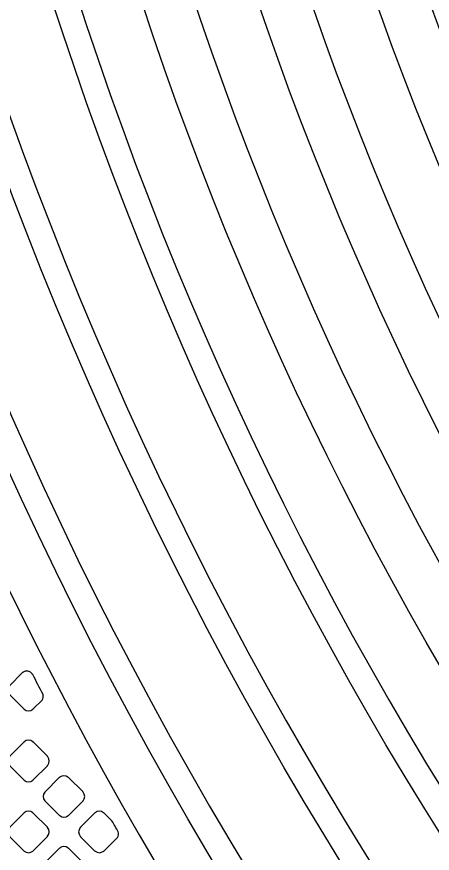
# Model space of a CAD drawing. Extents: x 0 to 248, y 0 to 175.
# Drawn here: x 79.493 to 80.757, y 143.681 to 146.224 of the extents above; entities that cross this region are included whole.
import ezdxf

# ---------------------------------------------------------------- set-up
doc = ezdxf.new("R2010")
doc.units = 0
doc.layers.add('gbr-dxf', color=7, linetype='Continuous')

msp = doc.modelspace()

# ---------------------------------------------------------------- linework, layer by layer
at = {"layer": 'gbr-dxf', "linetype": 'Continuous'}
for points in [[(83.7322, 140.0897), (81.1909, 142.6311, -0.042133), (81.1868, 142.6359, -0.16673), (78.7251, 149.8102, -0.014135)], [(78.8013, 149.8102, 0.166721), (81.2467, 142.6831), (83.7873, 140.1424, -0.01212)], [(83.5493, 139.8215), (80.9089, 142.4619, -0.042015), (80.9048, 142.4667, -0.166954), (78.4137, 149.7194, -0.014027)], [(78.4899, 149.7178, 0.16691), (80.9647, 142.5139), (83.6011, 139.8775, -0.019676)], [(83.9056, 140.3552), (81.39, 142.8708, -0.042856), (81.3858, 142.8758, -0.165958), (79.0743, 149.6481, -0.01087)], [(79.1505, 149.6467, 0.165913), (81.4458, 142.9228), (83.9575, 140.4111, -0.019676)], [(84.0671, 140.6041), (81.5195, 143.1517, -0.041025), (81.5115, 143.1612, -0.164875), (79.3522, 149.5314, -0.009972)], [(84.3425, 140.8063), (81.7716, 143.3773, -0.041071), (81.7633, 143.3865, -0.164322), (79.6862, 149.532, -0.007717)], [(79.8386, 149.5318, 0.164179), (81.8812, 143.4832), (84.4487, 140.9157, -0.008541)], [(84.5688, 141.0607), (82.0307, 143.5988, -0.047409), (82.021, 143.6094, -0.163793), (80.0248, 149.5396, -0.009935)], [(80.1772, 149.5374, 0.163577), (82.1387, 143.7063), (84.6782, 141.1669, -0.008901)], [(79.5046, 149.5293, 0.164763), (81.631, 143.2558), (84.1721, 140.7147, -0.013686)], [(78.2641, 149.4586, 0.012838), (78.2932, 148.8456, -0.017977), (78.2933, 148.844, 0.148382), (80.7903, 142.3653), (80.7906, 142.3649, 0.019899), (80.8008, 142.3538, -0.01365), (80.8016, 142.3529), (81.0112, 142.1433, -0.018805), (81.0124, 142.1422, 0.111695), (81.1151, 142.0774, -0.017124), (81.1165, 142.0768, -0.221605), (81.238, 141.9556, -0.020682), (81.2387, 141.9538, 0.111689), (81.3035, 141.8511, -0.023293)]]:
    msp.add_lwpolyline(points, format="xyb", dxfattribs=at)
for points in [[(79.4706, 144.1899, 0.379116), (79.4706, 144.164, -0.08798), (79.4715, 144.1625), (79.5144, 144.1196, -0.083024), (79.5157, 144.1188, 0.379201), (79.5417, 144.1188, -0.095956), (79.5433, 144.1198), (79.5703, 144.1467, 0.222628), (79.573, 144.1637, -0.001452), (79.5417, 144.2241, -0.056924), (79.5407, 144.2254, 0.470402), (79.5106, 144.2302, -0.056286), (79.5093, 144.2292), (79.4716, 144.1915, -0.095895)], [(79.4705, 143.9484, -0.10047), (79.4715, 143.9467), (79.5141, 143.9041, -0.096111), (79.5157, 143.9031, 0.37981), (79.5417, 143.9031, -0.095956), (79.5433, 143.9041), (79.5861, 143.9468, -0.096332), (79.587, 143.9485, 0.37981), (79.587, 143.9744, -0.096625), (79.5861, 143.9761), (79.5435, 144.0187, -0.100151), (79.5417, 144.0197, 0.379731), (79.5158, 144.0197, -0.096458), (79.5141, 144.0187), (79.4715, 143.976, -0.096627), (79.4705, 143.9744, 0.379731)], [(79.5783, 143.8665, 0.37947), (79.5783, 143.8406, -0.096625), (79.5793, 143.8389), (79.6216, 143.7966, -0.107961), (79.6235, 143.7955, 0.379451), (79.6494, 143.7955, -0.096259), (79.6511, 143.7965), (79.6938, 143.8391, -0.096539), (79.6947, 143.8408, 0.379201), (79.6947, 143.8667, -0.100399), (79.6937, 143.8684), (79.6513, 143.9108, -0.104691), (79.6495, 143.9118, 0.379357), (79.6236, 143.9119, -0.096462), (79.6219, 143.9109), (79.5792, 143.8682, -0.096726)], [(79.4705, 143.7328, -0.096458), (79.4715, 143.7311), (79.514, 143.6886, -0.092289), (79.5156, 143.6876, 0.37981), (79.5416, 143.6876, -0.096625), (79.5432, 143.6886), (79.5859, 143.7313, -0.096111), (79.5869, 143.733, 0.37981), (79.5869, 143.7589, -0.083792), (79.586, 143.7603), (79.5432, 143.8031, -0.088207), (79.5417, 143.804, 0.379731), (79.5158, 143.804, -0.096723), (79.5141, 143.8031), (79.4715, 143.7604, -0.096857), (79.4705, 143.7587, 0.379731)], [(79.686, 143.7329, -0.096625), (79.687, 143.7312), (79.7294, 143.6887, -0.107961), (79.7313, 143.6877, 0.37981), (79.7573, 143.6877, -0.095956), (79.7589, 143.6887), (79.7995, 143.7293, 0.213035), (79.8017, 143.7459, -0.000878), (79.7823, 143.7798), (79.759, 143.8031, -0.104246), (79.7572, 143.8041, 0.3796), (79.7313, 143.8041, -0.096458), (79.7296, 143.8032), (79.687, 143.7605, -0.096627), (79.686, 143.7588, 0.379731)], [(79.5782, 143.6251, -0.092348), (79.5791, 143.6235), (79.6217, 143.5809, -0.10399), (79.6235, 143.5799, 0.37981), (79.6495, 143.5799, -0.095956), (79.6511, 143.5808), (79.6937, 143.6235, -0.096332), (79.6947, 143.6251, 0.37981), (79.6947, 143.6511, -0.087784), (79.6938, 143.6526), (79.651, 143.6954, -0.092233), (79.6494, 143.6963, 0.379731), (79.6234, 143.6963, -0.096458), (79.6218, 143.6953), (79.5791, 143.6527, -0.096627), (79.5782, 143.651, 0.379731)]]:
    msp.add_lwpolyline(points, format="xyb", close=True, dxfattribs=at)

doc.saveas('drawing.dxf')
